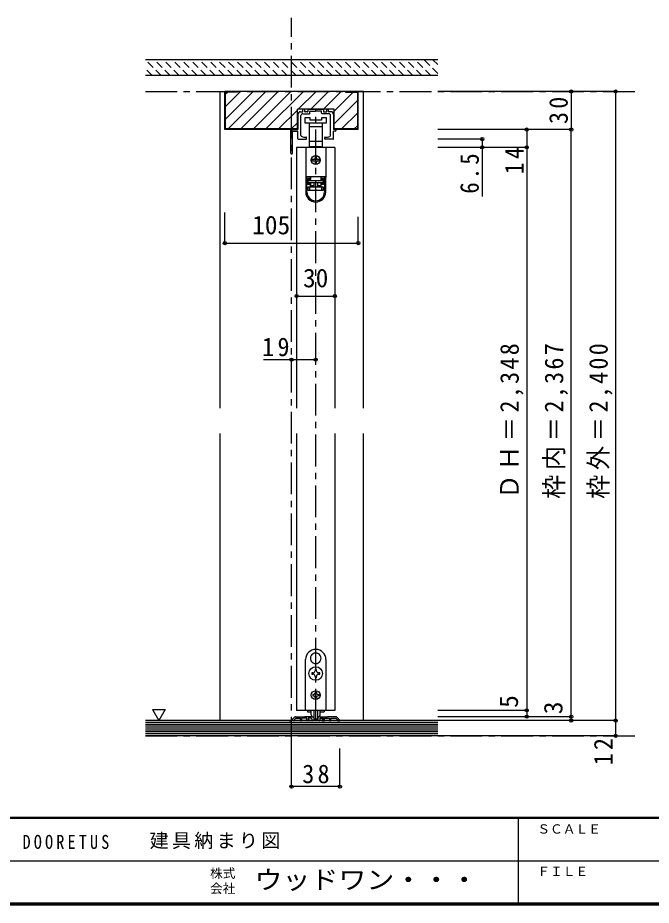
# Model space of a CAD drawing. Units: millimetres at full size, sheet at 1:5; details may follow other scales. Extents: x -973 to 977, y -718 to 696.
# Drawn here: x 81 to 580, y -701 to -2 of the extents above; entities that cross this region are included whole.
import ezdxf
from ezdxf.enums import TextEntityAlignment as Align

# ---------------------------------------------------------------- set-up
doc = ezdxf.new("R2010")
doc.units = ezdxf.units.MM
doc.header["$LTSCALE"] = 5
doc.header["$PDMODE"] = 32
doc.header["$PDSIZE"] = 2.5
doc.linetypes.add('CHAIN1', pattern=[8, 5, -1, 1, -1])
doc.linetypes.add('DASHED1', pattern=[1.8, 1.2, -0.6])
for name, color, linetype in [('0-1_通り芯', 4, 'CHAIN1'), ('0-3_仕上げ', 2, 'Continuous'), ('0-4_枠', 3, 'Continuous'), ('0-6_扉', 6, 'Continuous'), ('0-7_金物', 7, 'Continuous'), ('0-A_文字', 7, 'Continuous'), ('0-B_寸法', 7, 'Continuous'), ('0-C_ハッチ', 4, 'DASHED1'), ('F-0_補助線', 7, 'Continuous'), ('F-1_枠', 6, 'Continuous'), ('F-A_文字', 7, 'Continuous')]:
    doc.layers.add(name, color=color, linetype=linetype)
doc.styles.add('ＭＳ ゴシック', font='')
doc.styles.get('ＭＳ ゴシック').set_extended_font_data('MS Gothic')

# ---------------------------------------------------------------- blocks, each defined once
blk = doc.blocks.new('03')
at = {"layer": '0-B_寸法'}
for p, q in [((-11.079, 7.476), (-9.529, 7.476)), ((-9.229, 7.776), (-9.229, 9.176)), ((-8.029, 9.476), (-8.929, 9.476)), ((-7.729, 7.776), (-7.729, 9.176)), ((-5.529, 7.476), (-7.429, 7.476)), ((-5.229, 9.176), (-5.229, 7.776)), ((-4.929, 9.476), (6.771, 9.476)), ((-3.729, 6.276), (-3.729, 7.676)), ((-3.429, 7.976), (0.621, 7.976)), ((0.921, 8.276), (0.621, 7.976)), ((0.921, 8.276), (1.221, 7.976)), ((5.271, 7.976), (1.221, 7.976)), ((5.571, 6.276), (5.571, 7.676)), ((7.071, 9.176), (7.071, 7.776)), ((7.371, 7.476), (9.271, 7.476)), ((9.571, 7.776), (9.571, 9.176)), ((9.871, 9.476), (10.771, 9.476)), ((11.071, 7.776), (11.071, 9.176)), ((12.921, 7.476), (11.371, 7.476)), ((-13.079, 5.476), (-13.079, -6.524)), ((-10.679, -11.096), (-10.679, 4.476)), ((-9.229, 5.976), (-4.029, 5.976)), ((11.071, 5.976), (5.871, 5.976)), ((12.521, -11.096), (12.521, 4.476)), ((14.921, 5.476), (14.921, -6.524)), ((-18.179, -6.524), (-13.079, -6.524)), ((16.321, -6.524), (14.921, -6.524)), ((-18.679, -25.124), (-18.679, -7.024)), ((-17.479, -25.124), (-17.479, -8.224)), ((-16.979, -7.724), (-13.079, -7.724)), ((-13.079, -13.724), (-13.079, -7.724)), ((-6.229, -13.724), (-6.229, -12.649)), ((8.071, -13.724), (8.071, -12.649)), ((16.321, -7.724), (14.921, -7.724)), ((14.921, -13.724), (14.921, -7.724)), ((-12.779, -14.024), (-6.529, -14.024)), ((14.621, -14.024), (8.371, -14.024))]:
    blk.add_line(p, q, dxfattribs=at)
for centre, radius, start, end in [((-11.079, 5.476), 2, 90, 180), ((-9.529, 7.776), 0.3, 270, 0), ((-8.929, 9.176), 0.3, 90, 180), ((-8.029, 9.176), 0.3, 0, 90), ((-7.429, 7.776), 0.3, 180, 270), ((-5.529, 7.776), 0.3, 270, 0), ((-4.929, 9.176), 0.3, 90, 180), ((-3.429, 7.676), 0.3, 90, 180), ((5.271, 7.676), 0.3, 0, 90), ((6.771, 9.176), 0.3, 0, 90), ((7.371, 7.776), 0.3, 180, 270), ((9.271, 7.776), 0.3, 270, 0), ((9.871, 9.176), 0.3, 90, 180), ((10.771, 9.176), 0.3, 0, 90), ((11.371, 7.776), 0.3, 180, 270), ((12.921, 5.476), 2, 0, 90), ((-9.229, 4.476), 1.5, 90, 180), ((-4.029, 6.276), 0.3, 270, 0), ((5.871, 6.276), 0.3, 180, 270), ((11.071, 4.476), 1.5, 0, 90), ((-18.179, -7.024), 0.5, 90, 180), ((16.321, -7.124), 0.6, 0, 90), ((-16.979, -8.224), 0.5, 90, 180), ((-12.779, -13.724), 0.3, 180, 270), ((-9.679, -11.096), 1, 180, 243.25632), ((-7.879, -7.524), 5, 243.25632, 284.75682), ((-6.529, -12.649), 0.3, 0, 104.75682), ((-6.529, -13.724), 0.3, 270, 0), ((8.371, -12.649), 0.3, 75.24318, 180), ((8.371, -13.724), 0.3, 180, 270), ((9.721, -7.524), 5, 255.24318, 296.74368), ((11.521, -11.096), 1, 296.74368, 0), ((14.621, -13.724), 0.3, 270, 0), ((16.321, -7.124), 0.6, 270, 0), ((-18.079, -25.124), 0.6, 180, 0)]:
    blk.add_arc(centre, radius, start, end, dxfattribs=at)
blk = doc.blocks.new('下荷重(戸車)')
at = {"layer": '0-7_金物'}
for p, q in [((8.5, 37.107), (4.5, 37.107)), ((-5.25, 30.107), (0, 30.107)), ((0, 30.107), (5.25, 30.107)), ((5.25, 30.107), (5.25, 33.107)), ((5.25, 18.507), (5.25, 30.107)), ((0, 18.507), (-5.25, 18.507)), ((-5.25, 18.507), (-5.25, 14.107)), ((-5.25, 14.107), (-4, 14.107)), ((-4, 14.107), (-4, 13.807)), ((4, 14.107), (-4, 14.107)), ((5.25, 18.507), (0, 18.507)), ((4, 14.107), (5.25, 14.107)), ((4, 13.807), (4, 14.107)), ((5.25, 14.107), (5.25, 18.507)), ((7.9, 13.807), (-7.9, 13.807)), ((-7.9, 13.807), (-7.9, -9.493)), ((7.9, 13.807), (7.9, -9.493)), ((-1.5, 4.307), (-2.5, 4.307)), ((-2.5, 3.307), (-1.5, 3.307)), ((-0.5, 6.307), (-0.5, 5.307)), ((-0.5, 2.307), (-0.5, 1.307)), ((0.5, 5.307), (0.5, 6.307)), ((0.5, 1.307), (0.5, 2.307)), ((2.5, 4.307), (1.5, 4.307)), ((1.5, 3.307), (2.5, 3.307)), ((7.9, -9.493), (-7.9, -9.493)), ((-7.9, -9.493), (-7.9, -9.593)), ((-6.9, -9.593), (-7.9, -9.593)), ((-7.9, -9.593), (-7.9, -21.293)), ((-4.2, -9.593), (-6.9, -9.593)), ((-6.9, -21.293), (-6.9, -9.593)), ((-6.1, -10.593), (-6.1, -15.293)), ((-6.1, -10.593), (-4.2, -10.593)), ((-5.9, -11.693), (-5.9, -12.193)), ((-4, -11.693), (-5.9, -11.693)), ((-5.9, -12.193), (5.9, -12.193)), ((-5.9, -14.193), (-5.9, -12.193)), ((-4.9, -9.593), (-4.9, -9.493)), ((-4.2, -9.593), (-4.2, -10.593)), ((-4, -11.693), (-4, -9.493)), ((4, -9.493), (4, -11.693)), ((5.9, -11.693), (4, -11.693)), ((6.9, -9.593), (4.2, -9.593)), ((4.2, -10.593), (4.2, -9.593)), ((4.2, -11.593), (4.2, -10.593)), ((4.2, -10.593), (6.1, -10.593)), ((6.1, -11.593), (4.2, -11.593)), ((4.9, -9.493), (4.9, -9.593)), ((5.9, -12.193), (5.9, -11.693)), ((5.9, -12.193), (5.9, -14.193)), ((6.1, -15.293), (6.1, -10.593)), ((6.9, -9.593), (6.9, -21.293)), ((7.9, -9.593), (6.9, -9.593)), ((7.9, -9.493), (7.9, -9.593)), ((7.9, -21.293), (7.9, -9.593)), ((-6.1, -14.293), (-4.2, -14.293)), ((-4.2, -15.293), (-6.1, -15.293)), ((5.9, -14.193), (-5.9, -14.193)), ((-5.9, -17.193), (-4.9, -17.193)), ((-4.9, -17.193), (4.9, -17.193)), ((-4.9, -17.193), (-4.9, -20.193)), ((4.9, -20.193), (-4.9, -20.193)), ((-4.2, -14.293), (-4.2, -15.293)), ((-4.2, -15.293), (-4.2, -17.193)), ((-4, -16.193), (-4, -14.193)), ((-1.5, -14.193), (-1.5, -17.193)), ((1.5, -14.193), (1.5, -17.193)), ((1.5, -16.193), (4, -16.193)), ((6.1, -15.293), (4.2, -15.293)), ((4.2, -17.193), (4.2, -15.293)), ((4.9, -17.193), (5.9, -17.193)), ((5.9, -17.193), (5.9, -20.193))]:
    blk.add_line(p, q, dxfattribs=at)
for points in [[(-8.5, 33.107), (0, 33.107), (8.5, 33.107), (8.5, 37.107)], [(4.5, 37.107), (4.5, 35.107), (-4.5, 35.107), (-4.5, 37.107), (-8.5, 37.107), (-8.5, 33.107)], [(-5.25, 33.107), (-5.25, 30.107), (-5.25, 18.507)], [(-4.2, -10.593), (-4.2, -11.593), (-6.1, -11.593)], [(-4.9, -20.193), (-5.9, -20.193), (-5.9, -17.193)], [(-4, -17.193), (-4, -16.193), (-1.5, -16.193)], [(4, -14.193), (4, -16.193), (4, -17.193)], [(4.2, -15.293), (4.2, -14.293), (6.1, -14.293)], [(5.9, -20.193), (4.9, -20.193), (4.9, -17.193)]]:
    blk.add_lwpolyline(points, dxfattribs=at)
blk.add_circle((0, 3.807), 3.5, dxfattribs=at)
for centre, radius, start, end in [((-2.5, 3.807), 0.5, 90, 180), ((-2.5, 3.807), 0.5, 180, 270), ((-1.5, 5.307), 1, 270, 0), ((-1.5, 2.307), 1, 0, 90), ((0, 6.307), 0.5, 90, 180), ((0, 1.307), 0.5, 180, 270), ((0, 6.307), 0.5, 0, 90), ((0, 1.307), 0.5, 270, 0), ((1.5, 5.307), 1, 180, 270), ((1.5, 2.307), 1, 90, 180), ((2.5, 3.807), 0.5, 0, 90), ((2.5, 3.807), 0.5, 270, 0), ((0, -21.293), 7.9, 180, 0), ((0, -21.293), 6.9, 180, 0)]:
    blk.add_arc(centre, radius, start, end, dxfattribs=at)

msp = doc.modelspace()

# ---------------------------------------------------------------- linework, layer by layer
at = {"layer": '0-1_通り芯'}
for p, q in [((296.639, -577.5), (296.639, -2.5)), ((181.639, -60.5), (570.639, -60.5)), ((315.639, -555.5), (315.639, -74.5)), ((181.639, -567.5), (570.639, -567.5))]:
    msp.add_line(p, q, dxfattribs=at)
at = {"layer": '0-3_仕上げ'}
for p, q in [((411.639, -555.5), (181.639, -555.5)), ((411.639, -567.5), (181.639, -567.5))]:
    msp.add_line(p, q, dxfattribs=at)
at = {"layer": '0-3_仕上げ', "color": 7}
for p, q in [((411.639, -557), (181.639, -557)), ((411.639, -558.5), (181.639, -558.5)), ((411.639, -560), (181.639, -560)), ((411.639, -561.5), (181.639, -561.5)), ((411.639, -563), (181.639, -563)), ((411.639, -564.5), (181.639, -564.5)), ((411.639, -566), (181.639, -566))]:
    msp.add_line(p, q, dxfattribs=at)
at = {"layer": '0-4_枠', "color": 4}
for p, q in [((240.139, -60.5), (244.139, -60.5)), ((240.139, -60.5), (240.139, -309.75)), ((353.139, -60.5), (349.139, -60.5)), ((353.139, -309.75), (353.139, -60.5)), ((240.139, -329.75), (240.139, -555.5)), ((353.139, -555.5), (353.139, -329.75))]:
    msp.add_line(p, q, dxfattribs=at)
at = {"layer": '0-4_枠'}
for p, q in [((244.139, -90.5), (244.139, -60.5)), ((349.139, -60.5), (244.139, -60.5)), ((244.639, -90), (244.639, -61)), ((254.139, -61), (244.639, -61)), ((254.139, -61), (254.139, -60.5)), ((339.139, -61), (339.139, -60.5)), ((339.139, -61), (348.639, -61)), ((348.639, -90), (348.639, -61)), ((349.139, -90.5), (349.139, -60.5)), ((301.239, -90.5), (301.239, -74.5)), ((330.039, -74.5), (301.239, -74.5)), ((330.039, -90.5), (330.039, -74.5)), ((301.239, -90.5), (244.139, -90.5)), ((301.239, -90), (244.639, -90)), ((348.639, -90), (330.039, -90)), ((349.139, -90.5), (330.039, -90.5))]:
    msp.add_line(p, q, dxfattribs=at)
at = {"layer": '0-6_扉'}
for p, q in [((330.639, -104.5), (300.639, -104.5)), ((300.639, -104.5), (300.639, -309.75)), ((330.639, -104.5), (330.639, -309.75)), ((300.639, -329.75), (300.639, -547.5)), ((330.639, -329.75), (330.639, -547.5)), ((330.639, -547.5), (300.639, -547.5))]:
    msp.add_line(p, q, dxfattribs=at)
at = {"layer": '0-7_金物'}
for p, q in [((315.54, -502.351), (315.639, -502.45)), ((315.738, -502.351), (315.639, -502.45)), ((307.639, -547.5), (307.639, -507.5)), ((311.997, -508.489), (312.132, -508.525)), ((312.096, -508.66), (312.132, -508.525)), ((319.282, -508.489), (319.147, -508.525)), ((319.183, -508.66), (319.147, -508.525)), ((323.639, -507.5), (323.639, -547.5)), ((315.139, -515.35), (315.139, -516.3)), ((316.139, -515.35), (315.139, -515.35)), ((316.139, -516.3), (316.139, -515.35)), ((313.439, -518), (312.489, -518)), ((312.489, -518), (312.489, -519)), ((312.489, -519), (313.439, -519)), ((316.139, -521.65), (316.139, -520.7)), ((318.789, -518), (317.839, -518)), ((317.839, -519), (318.789, -519)), ((318.789, -519), (318.789, -518)), ((313.839, -535), (313.239, -535)), ((313.239, -535), (313.239, -536)), ((313.239, -536), (313.839, -536)), ((315.139, -533.1), (316.139, -533.1)), ((315.139, -533.1), (315.139, -533.7)), ((315.139, -537.3), (315.139, -537.9)), ((316.139, -533.1), (316.139, -533.7)), ((316.139, -537.3), (316.139, -537.9)), ((317.439, -535), (318.039, -535)), ((316.139, -537.9), (315.139, -537.9)), ((323.639, -547.5), (307.639, -547.5)), ((309.039, -547.5), (309.039, -548.7)), ((309.039, -548.7), (312.172, -548.7)), ((312.139, -550.921), (312.139, -547.5)), ((314.139, -547.5), (314.139, -554.121)), ((317.139, -547.5), (317.139, -554.112)), ((319.107, -548.7), (322.239, -548.7)), ((319.139, -550.921), (319.139, -547.5)), ((322.239, -547.5), (322.239, -548.7)), ((316.839, -554.421), (314.439, -554.421))]:
    msp.add_line(p, q, dxfattribs=at)
at = {"layer": '0-7_金物', "color": 3}
for p, q in [((294.839, -555.5), (296.439, -555.5)), ((299.064, -552.793), (296.698, -555.159)), ((298.439, -555.5), (296.839, -555.5)), ((298.639, -554.914), (299.854, -553.7)), ((298.639, -555.3), (298.639, -554.914)), ((299.771, -552.5), (306.339, -552.5)), ((299.854, -553.7), (303.639, -553.7)), ((303.639, -555.2), (303.639, -553.7)), ((303.939, -555.5), (304.339, -555.5)), ((304.639, -555.2), (304.639, -553.7)), ((312.411, -552.5), (306.939, -552.5)), ((310.239, -555.5), (308.939, -555.5)), ((312.039, -553.7), (309.639, -553.7)), ((309.639, -553.7), (309.639, -554.7)), ((310.239, -554.7), (309.639, -554.7)), ((312.539, -554.2), (312.539, -555.2)), ((312.564, -552.524), (313.693, -552.888)), ((318.439, -555.5), (312.839, -555.5)), ((314.039, -553.364), (314.039, -554.4)), ((314.339, -554.7), (316.939, -554.7)), ((317.239, -553.364), (317.239, -554.4)), ((318.714, -552.524), (317.586, -552.888)), ((318.739, -554.2), (318.739, -555.2)), ((318.868, -552.5), (324.339, -552.5)), ((319.239, -553.7), (321.639, -553.7)), ((321.039, -554.7), (321.639, -554.7)), ((321.039, -555.5), (322.339, -555.5)), ((321.639, -553.7), (321.639, -554.7)), ((322.639, -555.2), (322.639, -553.7)), ((322.639, -553.7), (326.639, -553.7)), ((331.508, -552.5), (324.939, -552.5)), ((326.639, -555.2), (326.639, -553.7)), ((327.339, -555.5), (326.939, -555.5)), ((327.639, -553.7), (331.425, -553.7)), ((327.639, -555.2), (327.639, -553.7)), ((332.639, -554.914), (331.425, -553.7)), ((332.215, -552.793), (334.581, -555.159)), ((332.639, -555.3), (332.639, -554.914)), ((332.839, -555.5), (334.439, -555.5))]:
    msp.add_line(p, q, dxfattribs=at)
at = {"layer": '0-7_金物'}
for points in [[(315.139, -520.7), (315.139, -521.65), (316.139, -521.65)], [(318.039, -535), (318.039, -536), (317.439, -536)]]:
    msp.add_lwpolyline(points, dxfattribs=at)
at = {"layer": '0-7_金物', "color": 3}
for points in [[(308.639, -555.2), (308.639, -553.7), (304.639, -553.7)], [(306.339, -552.5), (306.639, -552.8), (306.939, -552.5)], [(324.939, -552.5), (324.639, -552.8), (324.339, -552.5)]]:
    msp.add_lwpolyline(points, dxfattribs=at)
at = {"layer": '0-7_金物'}
for centre, radius in [((315.639, -518.5), 5.35), ((315.639, -535.5), 3.5)]:
    msp.add_circle(centre, radius, dxfattribs=at)
for centre, radius, start, end in [((315.639, -507.5), 8, 0, 180), ((315.639, -506.5), 4.15, 91.3645, 208.6355), ((315.639, -506.5), 4.15, 331.3645, 88.6355), ((315.639, -506.5), 4.15, 211.3645, 328.6355), ((313.439, -516.3), 1.7, 270, 0), ((317.839, -516.3), 1.7, 180, 270), ((313.439, -520.7), 1.7, 0, 90), ((317.839, -520.7), 1.7, 90, 180), ((313.839, -533.7), 1.3, 270, 0), ((313.839, -537.3), 1.3, 0, 90), ((317.439, -533.7), 1.3, 180, 270), ((317.439, -537.3), 1.3, 90, 180), ((314.139, -550.921), 2, 180, 264.78409), ((317.139, -550.921), 2, 275.21591, 0), ((313.939, -553.112), 0.2, 0, 84.78409), ((314.439, -554.121), 0.3, 180, 270), ((316.839, -554.121), 0.3, 270, 0), ((317.339, -553.112), 0.2, 95.21591, 180)]:
    msp.add_arc(centre, radius, start, end, dxfattribs=at)
at = {"layer": '0-7_金物', "color": 3}
for centre, radius, start, end in [((296.439, -555.3), 0.2, 270, 45), ((296.839, -555.3), 0.2, 135, 270), ((298.439, -555.3), 0.2, 270, 0), ((299.771, -553.5), 1, 90, 135), ((303.939, -555.2), 0.3, 180, 270), ((304.339, -555.2), 0.3, 270, 0), ((308.939, -555.2), 0.3, 180, 270), ((310.239, -555.1), 0.4, 0, 90), ((310.239, -555.1), 0.4, 270, 0), ((312.039, -554.2), 0.5, 0, 90), ((312.411, -553), 0.5, 72.1213, 90), ((312.839, -555.2), 0.3, 180, 270), ((313.539, -553.364), 0.5, 0, 72.1213), ((314.339, -554.4), 0.3, 180, 270), ((316.939, -554.4), 0.3, 270, 0), ((317.739, -553.364), 0.5, 107.8787, 180), ((318.439, -555.2), 0.3, 270, 0), ((318.868, -553), 0.5, 90, 107.8787), ((319.239, -554.2), 0.5, 90, 180), ((321.039, -555.1), 0.4, 90, 180), ((321.039, -555.1), 0.4, 180, 270), ((322.339, -555.2), 0.3, 270, 0), ((326.939, -555.2), 0.3, 180, 270), ((327.339, -555.2), 0.3, 270, 0), ((331.508, -553.5), 1, 45, 90), ((332.839, -555.3), 0.2, 180, 270), ((334.439, -555.3), 0.2, 270, 45)]:
    msp.add_arc(centre, radius, start, end, dxfattribs=at)
at = {"layer": '0-A_文字'}
msp.add_line((187.204, -546.686), (192.204, -555.347), dxfattribs=at)
msp.add_lwpolyline([(187.204, -546.686), (197.204, -546.686), (192.204, -555.347)], dxfattribs=at)
at = {"layer": '0-B_寸法', "color": 4, "linetype": 'DASHED1'}
for p, q in [((194.097, -48), (181.597, -35.5)), ((201.168, -48), (188.668, -35.5)), ((208.239, -48), (195.739, -35.5)), ((215.31, -48), (202.81, -35.5)), ((222.381, -48), (209.881, -35.5)), ((229.452, -48), (216.952, -35.5)), ((236.524, -48), (224.024, -35.5)), ((243.595, -48), (231.095, -35.5)), ((250.666, -48), (238.166, -35.5)), ((257.737, -48), (245.237, -35.5)), ((264.808, -48), (252.308, -35.5)), ((271.879, -48), (259.379, -35.5)), ((278.95, -48), (266.45, -35.5)), ((286.021, -48), (273.521, -35.5)), ((293.092, -48), (280.592, -35.5)), ((300.163, -48), (287.663, -35.5)), ((307.234, -48), (294.734, -35.5)), ((314.305, -48), (301.805, -35.5)), ((321.376, -48), (308.876, -35.5)), ((328.447, -48), (315.947, -35.5)), ((335.518, -48), (323.018, -35.5)), ((342.59, -48), (330.09, -35.5)), ((349.661, -48), (337.161, -35.5)), ((356.732, -48), (344.232, -35.5)), ((363.803, -48), (351.303, -35.5)), ((370.874, -48), (358.374, -35.5)), ((377.945, -48), (365.445, -35.5)), ((385.016, -48), (372.516, -35.5)), ((392.087, -48), (379.587, -35.5)), ((399.158, -48), (386.658, -35.5)), ((406.229, -48), (393.729, -35.5)), ((411.639, -46.339), (400.8, -35.5)), ((411.639, -39.268), (407.871, -35.5)), ((187.026, -48), (181.639, -42.613))]:
    msp.add_line(p, q, dxfattribs=at)
at = {"layer": '0-B_寸法', "color": 2}
for p, q in [((411.639, -35.5), (181.639, -35.5)), ((411.639, -48), (181.639, -48))]:
    msp.add_line(p, q, dxfattribs=at)
at = {"layer": '0-B_寸法', "color": 4}
for p, q in [((551.639, -60.5), (411.639, -60.5)), ((516.639, -60.5), (516.639, -90.5)), ((551.639, -555.5), (551.639, -60.5)), ((516.639, -90.5), (411.639, -90.5)), ((481.639, -90.5), (481.639, -104.5)), ((516.639, -552.5), (516.639, -90.5)), ((446.639, -98), (411.639, -98)), ((481.639, -104.5), (411.639, -104.5)), ((446.639, -98), (446.639, -143.09)), ((481.639, -104.5), (481.639, -547.5)), ((244.139, -179.804), (244.139, -155.746)), ((349.139, -179.804), (349.139, -159.246)), ((244.139, -179.804), (349.139, -179.804)), ((300.639, -221.5), (330.639, -221.5)), ((274.639, -271.5), (315.639, -271.5)), ((481.639, -547.5), (411.639, -547.5)), ((481.639, -547.5), (481.639, -552.5)), ((516.639, -552.5), (411.639, -552.5)), ((551.639, -555.5), (411.639, -555.5)), ((516.639, -555.5), (516.639, -552.5)), ((551.639, -567.5), (551.639, -555.5)), ((551.639, -567.5), (411.639, -567.5)), ((296.639, -607.5), (296.639, -577.5)), ((334.639, -607.5), (334.639, -577.5)), ((334.639, -607.5), (296.639, -607.5))]:
    msp.add_line(p, q, dxfattribs=at)
at = {"layer": '0-B_寸法'}
for p in [(516.639, -60.5), (551.639, -60.5), (481.639, -90.5), (516.639, -90.5), (446.639, -98), (446.639, -104.5), (481.639, -104.5), (244.139, -179.804), (349.139, -179.804), (300.639, -221.5), (330.639, -221.5), (296.639, -271.5), (315.639, -271.5), (481.639, -547.5), (481.639, -552.5), (516.639, -552.5), (516.639, -555.5), (551.639, -555.5), (551.639, -567.5), (296.639, -607.5), (334.639, -607.5)]:
    msp.add_point(p, dxfattribs=at)
at = {"layer": '0-C_ハッチ', "linetype": 'Continuous'}
for p, q in [((244.639, -82.271), (266.411, -60.5)), ((244.639, -72.372), (256.511, -60.5)), ((244.639, -62.472), (246.112, -61)), ((246.81, -90), (276.31, -60.5)), ((286.21, -60.5), (256.71, -90)), ((266.609, -90), (296.109, -60.5)), ((276.508, -90), (306.008, -60.5)), ((301.908, -74.5), (315.908, -60.5)), ((311.807, -74.5), (325.807, -60.5)), ((321.707, -74.5), (335.707, -60.5)), ((330.039, -76.067), (345.106, -61)), ((330.039, -85.967), (348.639, -67.367)), ((286.408, -90), (301.239, -75.169)), ((348.639, -77.266), (335.905, -90)), ((296.307, -90), (301.239, -85.068)), ((345.805, -90), (348.639, -87.166))]:
    msp.add_line(p, q, dxfattribs=at)
at = {"layer": 'F-1_枠'}
for p, q in [((976.653, -631.667), (-973.347, -631.667)), ((976.653, -632.5), (-973.347, -632.5)), ((474.986, -632.5), (474.986, -699.167)), ((1.653, -665.833), (974.986, -665.834)), ((976.653, -699.167), (-973.347, -699.167)), ((976.653, -700), (-973.347, -700)), ((976.653, -700.833), (-973.347, -700.833))]:
    msp.add_line(p, q, dxfattribs=at)

# ---------------------------------------------------------------- block references
at = {"layer": '0-7_金物'}
for name, p in [('03', (314.718, -83.976)), ('下荷重(戸車)', (315.639, -118.307))]:
    msp.add_blockref(name, p, dxfattribs=at)

# ---------------------------------------------------------------- texts
at = {"layer": '0-B_寸法', "style": 'ＭＳ ゴシック'}
for s, p in [('105', (265.631, -177.304)), ('30', (305.639, -219))]:
    msp.add_text(s, height=14.66, dxfattribs=at).set_placement(p, align=Align.BOTTOM_LEFT)
for s, p in [('5', (479.139, -545.5)), ('3', (514.139, -550.5))]:
    msp.add_text(s, height=14.66, rotation=90, dxfattribs=at).set_placement(p, align=Align.BOTTOM_LEFT)
at = {"layer": '0-B_寸法', "char_height": 14.66, "attachment_point": 7, "rotation": 90, "style": 'ＭＳ ゴシック'}
for s, insert in [('\\T1.27;\\W0.95;30', (514.139, -86.125)), ('\\T1.27;\\W0.9;6.5', (444.139, -140.967)), ('\\T1.27;\\W0.95;14', (479.139, -125.75)), ('\\T1.19;\\W0.95;ＤＨ＝2,348', (479.139, -381)), ('\\T1.19;\\W0.95;枠内＝2,367', (514.139, -381)), ('\\T1.19;\\W0.95;枠外＝2,400', (549.139, -381)), ('\\T1.27;\\W0.95;12', (549.139, -590.75))]:
    msp.add_mtext(s, dxfattribs=dict(at, insert=insert))
at = {"layer": '0-B_寸法', "char_height": 14.66, "attachment_point": 7, "style": 'ＭＳ ゴシック'}
for s, insert in [('\\T1.27;\\W0.95;19', (273.514, -269)), ('\\T1.27;\\W0.95;38', (305.014, -605))]:
    msp.add_mtext(s, dxfattribs=dict(at, insert=insert))
at = {"layer": 'F-0_補助線', "char_height": 11, "attachment_point": 7, "style": 'ＭＳ ゴシック'}
for s, insert in [('\\T1.39;\\W0.85;DOORETUS', (84.986, -656.667)), ('\\T1.17;建具納まり図', (184.986, -656.667))]:
    msp.add_mtext(s, dxfattribs=dict(at, insert=insert))
at = {"layer": 'F-A_文字', "style": 'ＭＳ ゴシック'}
for s, p in [('ＳＣＡＬＥ', (489.986, -646.667)), ('株式', (232.486, -681.5)), ('ＦＩＬＥ', (489.986, -680)), ('会社', (232.486, -693.5))]:
    msp.add_text(s, height=7.331, dxfattribs=at).set_placement(p, align=Align.BOTTOM_LEFT)
at = {"layer": 'F-A_文字', "style": 'ＭＳ ゴシック', "width": 1.1}
msp.add_text('ウッドワン・・・', height=14.66, dxfattribs=at).set_placement((267.486, -692.5), align=Align.BOTTOM_LEFT)

doc.saveas('drawing.dxf')
